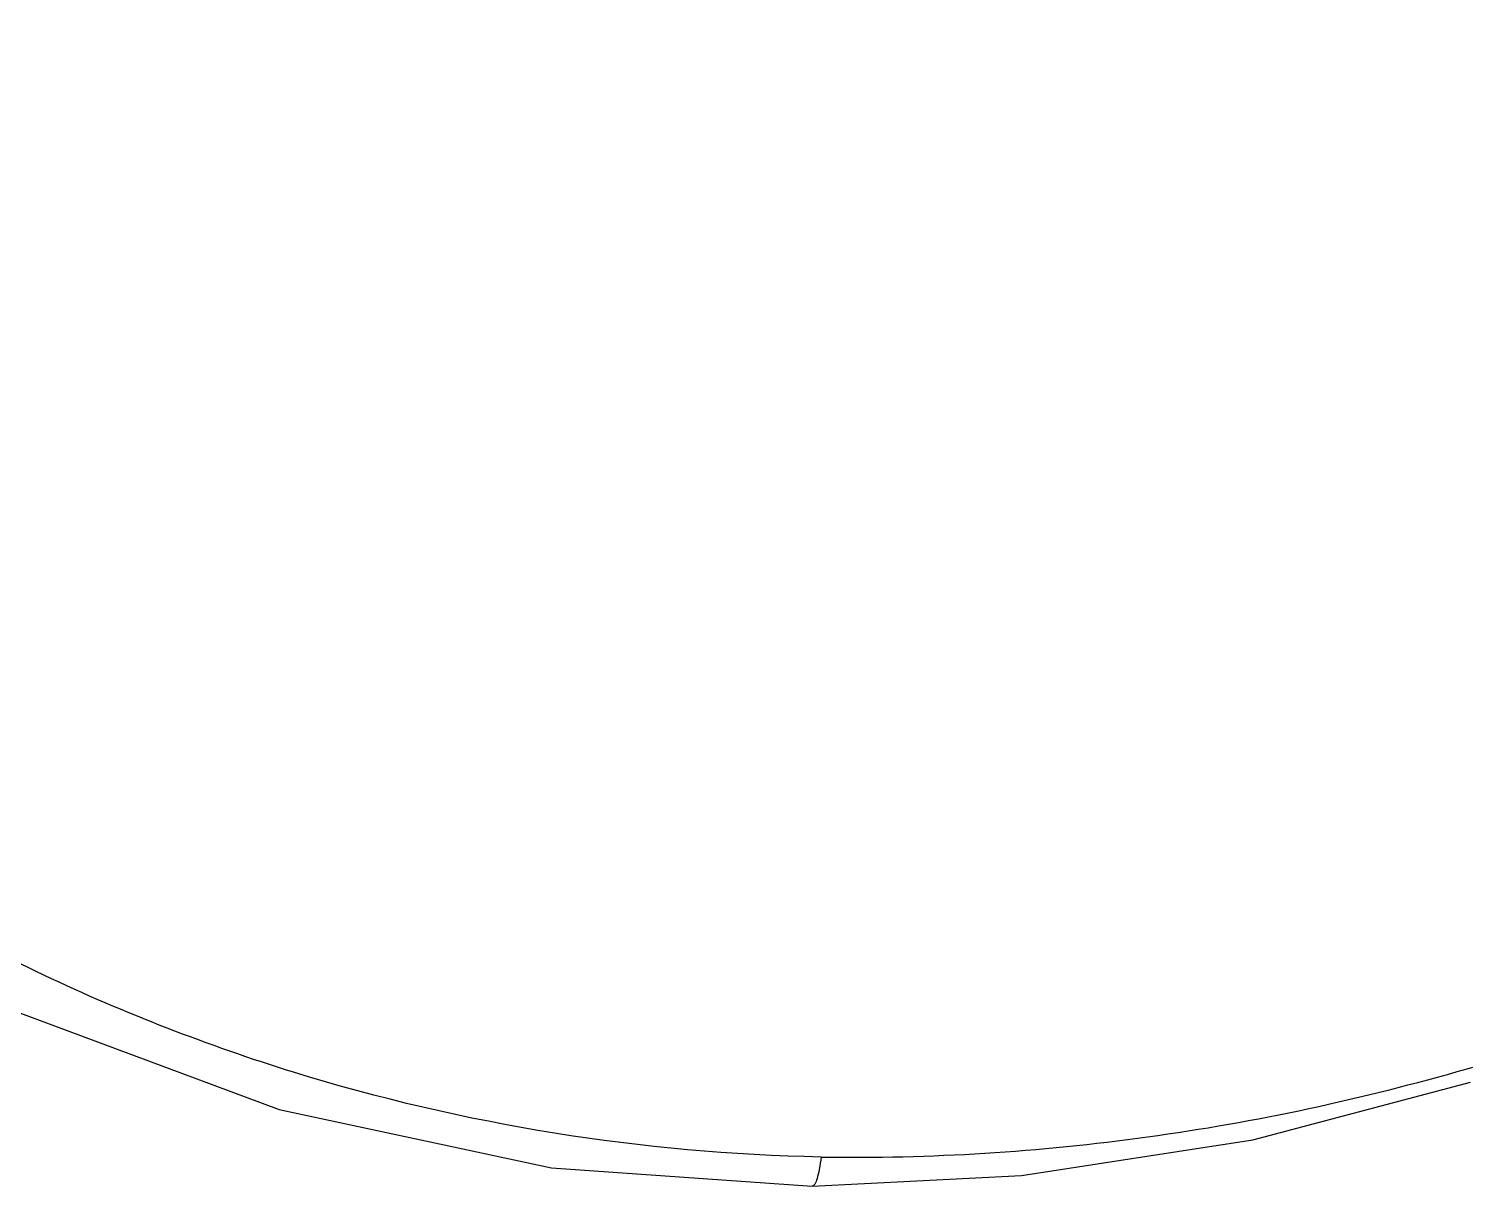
# Model space of a CAD drawing. Extents: x 0 to 1462, y 0 to 1072.
# Drawn here: x 768.31 to 790.26, y 968.59 to 986.25 of the extents above; entities that cross this region are included whole.
import ezdxf

# ---------------------------------------------------------------- set-up
doc = ezdxf.new("R2010")
doc.units = 0
doc.header["$LTSCALE"] = 10
doc.header["$MEASUREMENT"] = 0
doc.layers.get('0').update_dxf_attribs({"linetype": 'CONTINUOUS'})

msp = doc.modelspace()

# ---------------------------------------------------------------- linework, layer by layer
at = {"color": 9, "linetype": 'Continuous'}
msp.add_line((790.262, 970.379), (790.348, 970.404), dxfattribs=at)
at = {"color": 7, "linetype": 'Continuous'}
msp.add_line((780.267, 968.588), (780.266, 968.588), dxfattribs=at)
for points in [[(753.61, 985.929), (755.502, 982.377), (758.017, 978.928), (761.005, 975.88), (764.403, 973.3), (768.138, 971.246), (772.128, 969.76), (776.288, 968.87), (780.266, 968.588)], [(780.267, 968.588), (783.461, 968.749), (786.99, 969.296), (790.315, 970.175)]]:
    msp.add_lwpolyline(points, dxfattribs=at)
at = {"color": 9, "linetype": 'Continuous'}
for points, knots in [([(780.402, 969.033), (777.683, 969.086), (774.263, 969.632), (770.409, 970.98), (767.9, 972.054), (765.517, 973.404), (763.295, 974.991), (761.194, 976.741), (759.283, 978.712), (757.599, 980.873), (756.453, 982.583), (755.441, 984.377), (754.856, 985.621), (754.583, 986.251)], [0, 0, 0, 0, 0.248954, 0.311363, 0.373789, 0.498615, 0.561118, 0.623656, 0.748805, 0.811508, 0.874273, 0.937103, 1, 1, 1, 1]), ([(780.402, 969.033), (781.235, 969.02), (782.902, 969.061), (785.39, 969.311), (787.85, 969.741), (789.463, 970.152), (790.262, 970.379)], [0, 0, 0, 0, 0.250299, 0.500529, 0.75053, 1, 1, 1, 1]), ([(780.402, 969.033), (780.394, 968.97), (780.378, 968.86), (780.345, 968.718), (780.318, 968.632), (780.282, 968.588), (780.267, 968.588)], [0, 0, 0, 0, 0.4007, 0.704162, 0.900826, 1, 1, 1, 1])]:
    msp.add_open_spline(points, degree=3, knots=knots, dxfattribs=at)

doc.saveas('drawing.dxf')
